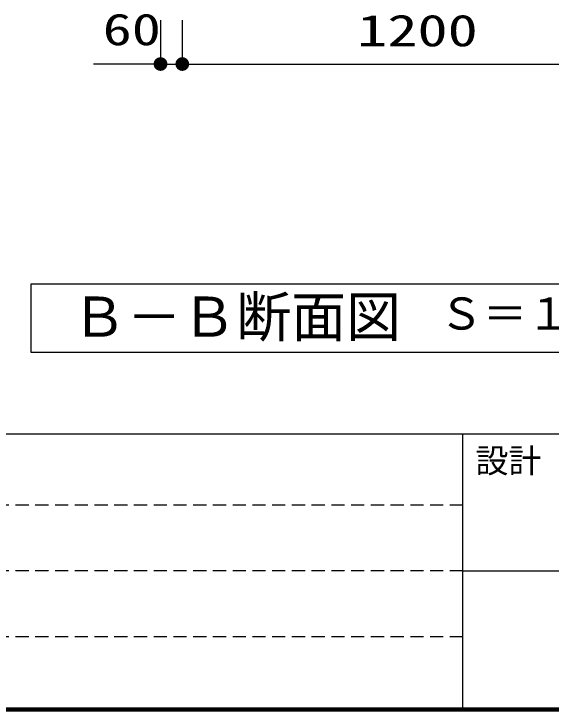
# Model space of a CAD drawing. Units: millimetres, scale not verified. Extents: x -9377 to 7942, y -6674 to 5404.
# Drawn here: x -1455 to 14, y -6181 to -4275 of the extents above; entities that cross this region are included whole.
import ezdxf
from ezdxf.enums import TextEntityAlignment as Align

# ---------------------------------------------------------------- set-up
doc = ezdxf.new("R2010")
doc.units = ezdxf.units.MM
doc.header["$LTSCALE"] = 30
doc.linetypes.add('DASHED1', pattern=[1.8, 1.2, -0.6])
for name, color, linetype, lineweight in [('0-1_KIKI', 3, 'Continuous', 25), ('0-6_SUNPO', 7, 'Continuous', 25), ('0-7_07', 7, 'Continuous', 25)]:
    doc.layers.add(name, color=color, linetype=linetype, lineweight=lineweight)
doc.styles.add('MS Gothic', font='')
doc.styles.add('ＭＳ ゴシック', font='')
doc.styles.get('MS Gothic').set_extended_font_data('MS Gothic')
doc.styles.get('ＭＳ ゴシック').set_extended_font_data('MS Gothic')

msp = doc.modelspace()

# ---------------------------------------------------------------- linework, layer by layer
at = {"layer": '0-1_KIKI'}
msp.add_lwpolyline([(620.67, -5199.65), (620.67, -5013.34), (-1408.66, -5013.34), (-1408.66, -5199.65)], close=True, dxfattribs=at)
at = {"layer": '0-6_SUNPO', "color": 4}
for p, q in [((-1053.99, -4291.69), (-1053.99, -4411.69)), ((-994.45, -4291.69), (-994.45, -4411.69)), ((-994.45, -4291.69), (-994.45, -4411.69)), ((-1053.99, -4411.69), (-1237.28, -4411.69)), ((-1053.99, -4411.69), (-994.45, -4411.69)), ((-994.45, -4411.69), (206.01, -4411.69))]:
    msp.add_line(p, q, dxfattribs=at)
at = {"layer": '0-6_SUNPO'}
for points in [[(-1069.58, -4401.27), (-1053.99, -4411.69), (-1071.32, -4404.51)], [(-1067.25, -4398.43), (-1053.99, -4411.69), (-1069.58, -4401.27)], [(-1064.41, -4396.1), (-1053.99, -4411.69), (-1067.25, -4398.43)], [(-1061.17, -4394.37), (-1053.99, -4411.69), (-1064.41, -4396.1)], [(-1057.65, -4393.3), (-1053.99, -4411.69), (-1061.17, -4394.37)], [(-1053.99, -4392.94), (-1053.99, -4411.69), (-1057.65, -4393.3)], [(-1050.34, -4393.3), (-1053.99, -4411.69), (-1053.99, -4392.94)], [(-1046.82, -4394.37), (-1053.99, -4411.69), (-1050.34, -4393.3)], [(-1043.58, -4396.1), (-1053.99, -4411.69), (-1046.82, -4394.37)], [(-1040.74, -4398.43), (-1053.99, -4411.69), (-1043.58, -4396.1)], [(-1038.4, -4401.27), (-1053.99, -4411.69), (-1040.74, -4398.43)], [(-1036.67, -4404.51), (-1053.99, -4411.69), (-1038.4, -4401.27)], [(-1010.04, -4401.27), (-994.45, -4411.69), (-1011.77, -4404.51)], [(-1010.04, -4401.27), (-994.45, -4411.69), (-1011.77, -4404.51)], [(-1007.71, -4398.43), (-994.45, -4411.69), (-1010.04, -4401.27)], [(-1007.71, -4398.43), (-994.45, -4411.69), (-1010.04, -4401.27)], [(-1004.87, -4396.1), (-994.45, -4411.69), (-1007.71, -4398.43)], [(-1004.87, -4396.1), (-994.45, -4411.69), (-1007.71, -4398.43)], [(-1001.62, -4394.37), (-994.45, -4411.69), (-1004.87, -4396.1)], [(-1001.62, -4394.37), (-994.45, -4411.69), (-1004.87, -4396.1)], [(-998.11, -4393.3), (-994.45, -4411.69), (-1001.62, -4394.37)], [(-998.11, -4393.3), (-994.45, -4411.69), (-1001.62, -4394.37)], [(-994.45, -4392.94), (-994.45, -4411.69), (-998.11, -4393.3)], [(-994.45, -4392.94), (-994.45, -4411.69), (-998.11, -4393.3)], [(-990.79, -4393.3), (-994.45, -4411.69), (-994.45, -4392.94)], [(-990.79, -4393.3), (-994.45, -4411.69), (-994.45, -4392.94)], [(-987.27, -4394.37), (-994.45, -4411.69), (-990.79, -4393.3)], [(-987.27, -4394.37), (-994.45, -4411.69), (-990.79, -4393.3)], [(-984.03, -4396.1), (-994.45, -4411.69), (-987.27, -4394.37)], [(-984.03, -4396.1), (-994.45, -4411.69), (-987.27, -4394.37)], [(-981.19, -4398.43), (-994.45, -4411.69), (-984.03, -4396.1)], [(-981.19, -4398.43), (-994.45, -4411.69), (-984.03, -4396.1)], [(-978.86, -4401.27), (-994.45, -4411.69), (-981.19, -4398.43)], [(-978.86, -4401.27), (-994.45, -4411.69), (-981.19, -4398.43)], [(-977.13, -4404.51), (-994.45, -4411.69), (-978.86, -4401.27)], [(-977.13, -4404.51), (-994.45, -4411.69), (-978.86, -4401.27)], [(-1072.38, -4408.03), (-1053.99, -4411.69), (-1072.74, -4411.69)], [(-1072.74, -4411.69), (-1053.99, -4411.69), (-1072.38, -4415.35)], [(-1071.32, -4404.51), (-1053.99, -4411.69), (-1072.38, -4408.03)], [(-1072.38, -4415.35), (-1053.99, -4411.69), (-1071.32, -4418.87)], [(-1071.32, -4418.87), (-1053.99, -4411.69), (-1069.58, -4422.11)], [(-1069.58, -4422.11), (-1053.99, -4411.69), (-1067.25, -4424.95)], [(-1067.25, -4424.95), (-1053.99, -4411.69), (-1064.41, -4427.28)], [(-1064.41, -4427.28), (-1053.99, -4411.69), (-1061.17, -4429.01)], [(-1061.17, -4429.01), (-1053.99, -4411.69), (-1057.65, -4430.08)], [(-1057.65, -4430.08), (-1053.99, -4411.69), (-1053.99, -4430.44)], [(-1035.6, -4408.03), (-1053.99, -4411.69), (-1036.67, -4404.51)], [(-1035.24, -4411.69), (-1053.99, -4411.69), (-1035.6, -4408.03)], [(-1053.99, -4430.44), (-1053.99, -4411.69), (-1050.34, -4430.08)], [(-1050.34, -4430.08), (-1053.99, -4411.69), (-1046.82, -4429.01)], [(-1046.82, -4429.01), (-1053.99, -4411.69), (-1043.58, -4427.28)], [(-1043.58, -4427.28), (-1053.99, -4411.69), (-1040.74, -4424.95)], [(-1040.74, -4424.95), (-1053.99, -4411.69), (-1038.4, -4422.11)], [(-1038.4, -4422.11), (-1053.99, -4411.69), (-1036.67, -4418.87)], [(-1036.67, -4418.87), (-1053.99, -4411.69), (-1035.6, -4415.35)], [(-1035.6, -4415.35), (-1053.99, -4411.69), (-1035.24, -4411.69)], [(-1012.84, -4408.03), (-994.45, -4411.69), (-1013.2, -4411.69)], [(-1012.84, -4408.03), (-994.45, -4411.69), (-1013.2, -4411.69)], [(-1013.2, -4411.69), (-994.45, -4411.69), (-1012.84, -4415.35)], [(-1013.2, -4411.69), (-994.45, -4411.69), (-1012.84, -4415.35)], [(-1011.77, -4404.51), (-994.45, -4411.69), (-1012.84, -4408.03)], [(-1011.77, -4404.51), (-994.45, -4411.69), (-1012.84, -4408.03)], [(-1012.84, -4415.35), (-994.45, -4411.69), (-1011.77, -4418.87)], [(-1012.84, -4415.35), (-994.45, -4411.69), (-1011.77, -4418.87)], [(-1011.77, -4418.87), (-994.45, -4411.69), (-1010.04, -4422.11)], [(-1011.77, -4418.87), (-994.45, -4411.69), (-1010.04, -4422.11)], [(-1010.04, -4422.11), (-994.45, -4411.69), (-1007.71, -4424.95)], [(-1010.04, -4422.11), (-994.45, -4411.69), (-1007.71, -4424.95)], [(-1007.71, -4424.95), (-994.45, -4411.69), (-1004.87, -4427.28)], [(-1007.71, -4424.95), (-994.45, -4411.69), (-1004.87, -4427.28)], [(-1004.87, -4427.28), (-994.45, -4411.69), (-1001.62, -4429.01)], [(-1004.87, -4427.28), (-994.45, -4411.69), (-1001.62, -4429.01)], [(-1001.62, -4429.01), (-994.45, -4411.69), (-998.11, -4430.08)], [(-1001.62, -4429.01), (-994.45, -4411.69), (-998.11, -4430.08)], [(-998.11, -4430.08), (-994.45, -4411.69), (-994.45, -4430.44)], [(-998.11, -4430.08), (-994.45, -4411.69), (-994.45, -4430.44)], [(-976.06, -4408.03), (-994.45, -4411.69), (-977.13, -4404.51)], [(-976.06, -4408.03), (-994.45, -4411.69), (-977.13, -4404.51)], [(-975.7, -4411.69), (-994.45, -4411.69), (-976.06, -4408.03)], [(-975.7, -4411.69), (-994.45, -4411.69), (-976.06, -4408.03)], [(-994.45, -4430.44), (-994.45, -4411.69), (-990.79, -4430.08)], [(-990.79, -4430.08), (-994.45, -4411.69), (-987.27, -4429.01)], [(-987.27, -4429.01), (-994.45, -4411.69), (-984.03, -4427.28)], [(-984.03, -4427.28), (-994.45, -4411.69), (-981.19, -4424.95)], [(-981.19, -4424.95), (-994.45, -4411.69), (-978.86, -4422.11)], [(-978.86, -4422.11), (-994.45, -4411.69), (-977.13, -4418.87)], [(-977.13, -4418.87), (-994.45, -4411.69), (-976.06, -4415.35)], [(-976.06, -4415.35), (-994.45, -4411.69), (-975.7, -4411.69)], [(-994.45, -4430.44), (-994.45, -4411.69), (-990.79, -4430.08)], [(-990.79, -4430.08), (-994.45, -4411.69), (-987.27, -4429.01)], [(-987.27, -4429.01), (-994.45, -4411.69), (-984.03, -4427.28)], [(-984.03, -4427.28), (-994.45, -4411.69), (-981.19, -4424.95)], [(-981.19, -4424.95), (-994.45, -4411.69), (-978.86, -4422.11)], [(-978.86, -4422.11), (-994.45, -4411.69), (-977.13, -4418.87)], [(-977.13, -4418.87), (-994.45, -4411.69), (-976.06, -4415.35)], [(-976.06, -4415.35), (-994.45, -4411.69), (-975.7, -4411.69)]]:
    msp.add_solid(points, dxfattribs=at)
at = {"layer": '0-7_07'}
for p, q in [((-8236.58, -5422.59), (7933.42, -5422.59)), ((-226.59, -6172.58), (-226.59, -5422.58)), ((-226.59, -5797.58), (7933.41, -5797.58)), ((7937.02, -6176.19), (-8240.18, -6176.19)), ((7936.42, -6175.59), (-8239.58, -6175.59)), ((7935.82, -6174.99), (-8238.98, -6174.99)), ((7935.22, -6174.39), (-8238.38, -6174.39)), ((7934.62, -6173.79), (-8237.78, -6173.79)), ((7934.02, -6173.19), (-8237.18, -6173.19)), ((-8236.58, -6172.59), (7933.42, -6172.59)), ((7941.82, -6180.99), (-8244.98, -6180.99)), ((7941.22, -6180.39), (-8244.38, -6180.39)), ((7940.62, -6179.79), (-8243.78, -6179.79)), ((7940.02, -6179.19), (-8243.18, -6179.19)), ((7939.42, -6178.59), (-8242.58, -6178.59)), ((7938.82, -6177.99), (-8241.98, -6177.99)), ((7938.22, -6177.39), (-8241.38, -6177.39)), ((7937.62, -6176.79), (-8240.78, -6176.79))]:
    msp.add_line(p, q, dxfattribs=at)
at = {"layer": '0-7_07', "linetype": 'DASHED1'}
for p, q in [((-226.58, -5617.59), (-8236.58, -5617.59)), ((-226.58, -5797.58), (-8236.58, -5797.58)), ((-226.58, -5977.58), (-8236.58, -5977.58))]:
    msp.add_line(p, q, dxfattribs=at)

# ---------------------------------------------------------------- texts
at = {"layer": '0-1_KIKI', "color": 4, "style": 'MS Gothic'}
for s, height, p in [('Ｂ－Ｂ断面図', 110, (-1296.66, -5190.65)), ('Ｓ＝１／３０', 87.98, (-291.58, -5164.28))]:
    msp.add_text(s, height=height, dxfattribs=at).set_placement(p, align=Align.BOTTOM_LEFT)
at = {"layer": '0-6_SUNPO', "color": 3, "style": 'ＭＳ ゴシック'}
for s, width, p in [('60', 1.35, (-1212.07, -4386.22)), ('1200', 1.4, (-515.94, -4389.19))]:
    msp.add_text(s, height=86.59, dxfattribs=dict(at, width=width)).set_placement(p, align=Align.BOTTOM_LEFT)
at = {"layer": '0-7_07', "style": 'MS Gothic'}
msp.add_text('設計', height=65.98, dxfattribs=at).set_placement((-192.2, -5549.28), align=Align.BOTTOM_LEFT)

doc.saveas('drawing.dxf')
